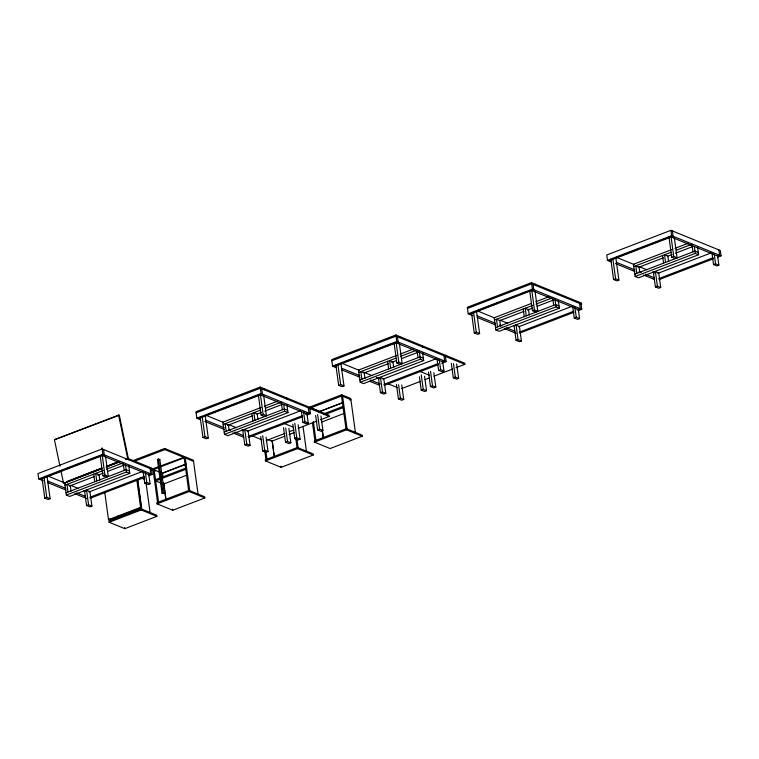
<?xml version="1.0" encoding="UTF-8"?>
<svg xmlns="http://www.w3.org/2000/svg" width="759" height="759" viewBox="0 0 759 759"><rect width="100%" height="100%" fill="white"/><g stroke="black" fill="none" stroke-linecap="round" stroke-linejoin="round"><path stroke-width="1.14" d="M59.961 466.159L54.439 439.727L118.613 415.097L119.305 415.239L128.432 458.91L125.529 459.612M119.305 415.239L54.439 439.727M578.434 310.583L581.755 309.302L580.863 302.832L531.48 282.661L467.307 307.291L468.189 313.761L472.866 315.678M309.539 407.26L260.147 387.081L195.974 411.72L196.866 418.19L200.452 419.651M441.7 363.343L446.121 361.645L445.239 355.165L395.856 334.994L331.683 359.624L332.565 366.104L336.152 367.565M467.468 308.439L531.642 283.8L581.024 303.979M717.729 257.111L721.05 255.84L720.319 250.508L670.937 230.338L606.764 254.967L607.494 260.299L611.08 261.76M196.135 412.858L260.309 388.228L309.691 408.399M331.835 360.772L396.008 336.133L445.4 356.313M468.189 313.761L532.372 289.132L581.755 309.302M607.494 260.299L671.668 235.669L721.05 255.84M151.506 469.119L102.123 448.939L37.95 473.578L38.681 478.901L102.854 454.271L152.236 474.441L151.354 467.971L128.556 458.664L128.717 459.802M196.866 418.19L261.039 393.551L310.422 413.731L309.644 407.109L341.73 394.794L350.753 398.484L355.392 432.364L354.387 432.753M332.565 366.104L396.739 341.465L446.121 361.645M489.745 306.048L476.538 311.124L479.612 333.581L477.61 334.349L474.28 332.992L471.51 312.746M491.946 305.203L497.458 303.088M501.86 301.399L507.363 299.283M511.765 297.594L517.277 295.479M521.68 293.79L527.182 291.674M616.934 257.225L637.854 249.199M642.256 247.51L647.759 245.394M652.171 243.705L657.673 241.59M662.076 239.901L667.578 237.785M48.121 475.836L51.422 474.565M55.834 472.876L62.437 470.343M65.739 469.071L72.342 466.538M75.653 465.267L78.955 464.005M81.156 463.161L88.86 460.201M91.061 459.356L98.774 456.396M206.306 415.116L209.607 413.854M211.808 413.01L219.522 410.05M221.723 409.205L229.427 406.245M231.628 405.401L239.341 402.441M241.542 401.596L247.045 399.481M251.447 397.792L256.95 395.676M346.417 361.341L351.92 359.225M356.322 357.536L361.825 355.421M366.236 353.732L371.739 351.626M376.141 349.927L382.745 347.394M386.056 346.123L392.659 343.59M469.622 314.349L533.795 289.71L533.065 284.388M608.917 260.878L673.091 236.248L672.36 230.916M40.104 479.489L104.277 454.85L103.547 449.527M198.289 418.769L262.462 394.139L261.732 388.807M333.988 366.682L398.171 342.053L397.441 336.721M531.357 303.477L494.156 317.755L495.826 329.937L499.156 331.294L559.317 308.201L558.263 300.479M535.731 301.797L548.852 296.76M671.743 249.588L633.461 264.284L635.131 276.466L638.452 277.822L698.612 254.73L697.559 247.007M675.026 248.326L688.157 243.288M128.745 465.618L129.808 473.341L69.638 496.433L66.318 495.077L64.648 482.895L101.839 468.616M106.213 466.937L119.343 461.899M261.115 407.479L222.833 422.175L224.503 434.357L227.823 435.713L287.984 412.621L286.93 404.898M264.398 406.217L277.528 401.179M396.824 355.392L358.533 370.088L360.202 382.27L363.523 383.627L423.693 360.534L422.63 352.812M400.107 354.13L413.228 349.093M64.676 482.971L102.294 468.531M106.725 466.832L117.787 462.582M494.47 320.032L532.761 305.336M536.044 304.084L552.448 297.784M633.774 266.57L670.965 252.292M676.43 250.195L690.652 244.74M64.961 485.172L103.243 470.476M106.526 469.223L121.838 463.341M223.146 424.461L260.337 410.183M265.802 408.086L280.024 402.631M358.846 372.375L396.037 358.096M400.41 356.417L416.824 350.117M132.578 460.779L164.665 448.465L183.659 456.216L183.811 457.364L151.667 469.271M499.982 320.554L524.052 311.313M527.334 310.061L532.799 307.955M537.182 306.275L553.586 299.985M638.186 267.51L663.347 257.851M667.721 256.172L672.104 254.493M675.377 253.231L692.882 246.514M69.382 486.111L94.533 476.453M97.816 475.2L103.29 473.094M107.664 471.415L124.078 465.115M227.558 425.401L252.719 415.742M257.092 414.063L261.476 412.384M264.749 411.122L282.253 404.405M364.358 372.887L388.428 363.656M391.71 362.394L396.084 360.715M401.549 358.618L417.962 352.318M133.84 461.491L164.817 449.603L193.545 461.339M474.28 332.992L476.291 332.224L479.612 333.581M529.82 291.551L532.438 310.668L534.45 309.9L537.77 311.256L535 291.01M610.805 259.274L613.585 279.53L615.587 278.752L618.908 280.118L615.824 257.614M668.964 236.96L671.743 257.206L673.745 256.428L677.066 257.794L674.296 237.548M42.153 479.014L44.772 498.132L46.773 497.363L50.103 498.72L47.02 476.225M100.16 455.561L102.93 475.808L104.932 475.039L108.262 476.396L105.482 456.15M200.177 417.165L202.957 437.412L204.958 436.643L208.279 438L205.196 415.505M258.335 394.841L261.115 415.097L263.117 414.319L266.437 415.685L263.667 395.43M335.886 365.079L338.656 385.325L340.658 384.557L343.988 385.914L340.905 363.419M394.196 343.884L396.815 363.001L398.817 362.233L402.147 363.589L399.367 343.343M537.77 311.256L535.769 312.025L532.438 310.668M618.908 280.118L616.906 280.887L613.585 279.53M677.066 257.794L675.064 258.563L671.743 257.206M495.513 327.651L555.683 304.558L559.004 305.915M634.818 274.179L694.978 251.087L698.299 252.443M50.103 498.72L48.092 499.488L44.772 498.132M108.262 476.396L106.251 477.164L102.93 475.808M208.279 438L206.277 438.778L202.957 437.412M266.437 415.685L264.436 416.454L261.115 415.097M343.988 385.914L341.977 386.682L338.656 385.325M402.147 363.589L400.135 364.367L396.815 363.001M66.005 492.79L126.165 469.698L129.495 471.054M224.19 432.07L284.35 408.978L287.67 410.334M359.889 379.984L420.059 356.891L423.38 358.248M158.413 459.034L157.417 459.423L162.056 493.303L164.485 493.502L159.845 459.612L158.413 459.034L163.062 492.914L164.485 493.502M495.826 329.937L555.996 306.845L559.317 308.201M635.131 276.466L695.291 253.373L698.612 254.73M66.318 495.077L126.478 471.984L129.808 473.341M224.503 434.357L284.663 411.264L287.984 412.621M360.202 382.27L420.363 359.178L423.693 360.534M158.84 460.001L159.845 459.612M516.111 325.127L514.109 325.896L516.082 340.364L519.412 341.721L521.414 340.952L519.431 326.484L516.111 325.127L518.093 339.596L521.414 340.952M655.406 271.665L653.404 272.434L655.387 286.902L658.708 288.259L660.709 287.49L658.727 273.022L655.406 271.665L657.389 286.134L660.709 287.49M86.592 490.267L84.591 491.035L86.573 505.503L89.894 506.86L91.905 506.092L89.923 491.623L86.592 490.267L88.575 504.735L91.905 506.092M244.778 429.556L242.776 430.325L244.759 444.793L248.079 446.15L250.081 445.381L248.098 430.913L244.778 429.556L246.76 444.024L250.081 445.381M380.487 377.46L378.475 378.238L380.458 392.697L383.779 394.063L385.79 393.285L383.807 378.826L380.487 377.46L382.46 391.929L385.79 393.285M518.52 326.835L571.963 306.323M657.816 273.373L711.259 252.861M89.002 491.974L142.445 471.462M247.187 431.264L300.63 410.752M382.897 379.177L436.34 358.656M310.905 407.83L341.882 395.942L350.905 399.623L349.899 400.012M310.507 408.541L311.513 408.162L319.824 411.558M151.724 469.679L152.436 469.973L184.522 457.658L184.371 456.51L193.393 460.201L198.033 494.081M154.153 469.878L158.64 502.619L157.635 502.999L153.147 470.257L154.153 469.878L162.464 473.274L186.097 464.195M519.251 332.167L573.785 311.237M577.011 309.995L580.331 308.723L579.601 303.391M658.774 278.619L713.081 257.766M717.416 256.106L719.627 255.261L718.896 249.929M89.733 497.306L144.267 476.377M148.603 474.717L150.813 473.863L150.083 468.531M248.146 436.51L302.452 415.657M305.725 414.405L308.998 413.143L308.268 407.82M383.845 384.415L438.161 363.57M442.488 361.91L444.698 361.056L443.968 355.734M519.792 333.087L574.003 312.281M659.087 279.625L713.308 258.81M90.274 498.227L144.495 477.42M148.916 475.722L152.236 474.441M248.459 437.516L302.68 416.7M307.101 415.002L310.422 413.731M384.168 385.42L438.379 364.614M319.586 411.454L343.22 402.384M318.818 411.938L343.163 402.593M185.86 464.1L162.227 473.17L162.711 476.68M323.609 413.902L342.945 406.473M516.082 340.364L518.093 339.596M572.571 305.801L574.24 318.04L576.252 317.271L579.572 318.628L578.358 309.729M655.387 286.902L657.389 286.134M712.018 253.449L713.545 264.578L715.547 263.809L718.868 265.166L717.502 255.147M86.573 505.503L88.575 504.735M143.204 472.051L144.732 483.179L146.734 482.411L150.064 483.768L148.688 473.758M244.759 444.793L246.76 444.024M301.389 411.34L302.917 422.469L304.919 421.7L308.239 423.057L306.873 413.038M380.458 392.697L382.46 391.929M437.089 359.254L438.617 370.383L440.628 369.605L443.949 370.971L442.573 360.952M155.51 479.735L185.585 468.189M324.833 414.623L343.096 407.621M185.746 469.337L155.661 480.883L163.498 484.081L187.131 475.011M579.572 318.628L577.571 319.397L574.24 318.04M718.868 265.166L716.866 265.935L713.545 264.578M150.064 483.768L148.052 484.536L144.732 483.179M308.239 423.057L306.238 423.826L302.917 422.469M443.949 370.971L441.937 371.739L438.617 370.383M266.096 440.618L284.91 433.398M289.331 431.7L293.761 430.002M298.183 428.304L316.996 421.084M320.317 419.812L329.169 416.416L329.008 415.268L309.89 407.403L309.615 407.83M401.805 388.532L420.609 381.312M425.04 379.614L429.461 377.916M433.892 376.217L452.706 368.997M456.017 367.726L464.869 364.329L464.717 363.182L445.599 355.316L445.315 355.743M284.777 436.207L271.883 441.159L267.965 439.556M289.075 434.565L294.445 432.497M321.93 421.957L344.491 413.294M260.726 436.491L262.699 450.96L264.711 450.191L268.031 451.548L266.048 437.08M283.534 427.734L285.517 442.203L287.519 441.434L290.849 442.791L288.866 428.323M292.813 424.177L294.796 438.645L296.797 437.877L300.118 439.233L298.135 424.765M315.621 415.42L317.604 429.888L319.605 429.12L322.936 430.476L320.953 416.008M396.426 384.405L398.409 398.873L400.41 398.105L403.741 399.462L401.758 384.993M419.395 376.768L421.217 390.117L423.228 389.348L426.549 390.705L424.566 376.236M428.512 372.09L430.495 386.559L432.497 385.79L435.827 387.147L433.844 372.678M451.33 363.333L453.303 377.802L455.315 377.033L458.635 378.39L456.652 363.922M268.031 451.548L266.029 452.317L262.699 450.96M290.849 442.791L288.837 443.56L285.517 442.203M300.118 439.233L298.116 440.002L294.796 438.645M322.936 430.476L320.924 431.245L317.604 429.888M403.741 399.462L401.729 400.23L398.409 398.873M426.549 390.705L424.547 391.473L421.217 390.117M435.827 387.147L433.816 387.915L430.495 386.559M458.635 378.39L456.633 379.158L453.303 377.802M162.056 493.303L163.062 492.914M104.808 492.752L108.499 519.697L140.586 507.382L141.297 507.667L137.445 479.555M297.405 447.478L265.308 459.793L265.47 460.931L281.143 467.335L313.23 455.021L313.069 453.873L297.405 447.478L297.556 448.616L313.23 455.021M346.37 428.683L314.283 440.998L314.435 442.136L330.108 448.541L362.195 436.226L362.034 435.078L346.37 428.683L346.521 429.822L362.195 436.226M141.297 507.667L109.211 519.981L108.499 519.697M141.051 508.805L108.964 521.12L109.116 522.268L124.789 528.662L156.876 516.348L156.715 515.209L141.051 508.805L141.202 509.944L156.876 516.348M189.01 490.399L156.923 502.714L157.085 503.853L172.748 510.257L204.835 497.942L204.683 496.794L189.01 490.399L189.171 491.538L204.835 497.942M265.47 460.931L297.556 448.616M314.435 442.136L346.521 429.822M109.116 522.268L141.202 509.944M157.085 503.853L189.171 491.538M671.089 237.017L717.616 256.03M616.688 257.434L634.002 264.502M639.41 266.713L646.981 269.815M652.398 272.026L654.562 272.908M616.327 262.32L634.733 269.834M639.012 271.58L641.222 272.49M645.492 274.236L654.211 277.794M615.407 263.534L634.885 271.494M643.547 275.024L654.372 279.445M580.996 303.818L581.717 304.103L581.318 303.04L580.948 303.401M531.784 290.488L578.32 309.492M477.383 310.896L494.697 317.974M500.115 320.184L507.686 323.277M477.022 315.782L495.428 323.306M499.707 325.051L501.927 325.953M506.196 327.698L514.915 331.266M477.193 317.442L495.589 324.956M504.251 328.495L516.148 333.353M445.372 356.151L446.083 356.436L445.694 355.373L445.875 356.569L464.869 364.329M396.16 342.821L442.696 361.825M420.125 371.464L429.622 375.344M341.759 363.238L359.073 370.307M363.4 372.081L372.062 375.61M376.388 377.384L379.633 378.713M388.039 383.788L397.536 387.669M341.398 368.115L359.804 375.639M370.563 380.031L380.363 384.035M341.569 369.775L359.965 377.289M369.699 381.274L379.443 385.249M309.672 408.238L310.384 408.532L309.985 407.46L310.175 408.655L329.169 416.416M260.46 394.908L306.987 413.921M283.363 423.124L292.86 427.004M206.059 415.325L223.374 422.393M228.782 424.604L236.353 427.706M241.77 429.917L243.933 430.799M251.276 435.438L261.827 439.755M205.698 420.211L224.104 427.725M228.383 429.471L230.594 430.381M234.863 432.118L243.582 435.685M204.778 421.425L224.256 429.376M232.918 432.915L243.743 437.336M151.487 468.958L152.198 469.242L151.8 468.18L151.43 468.54M153.147 470.257L155.225 471.111M102.275 455.618L148.811 474.631M140.387 477.629L144.58 479.337M47.874 476.035L65.189 483.113M70.596 485.324L78.177 488.416M83.585 490.627L85.748 491.509M47.513 480.921L65.919 488.445M76.678 492.838L85.397 496.395M38.681 478.901L43.348 480.808M47.684 482.582L66.08 490.096M74.733 493.635L86.64 498.492M184.475 457.241L184.039 456.529L183.763 456.956M152.35 469.404L152.436 469.973M118.613 415.097L127.74 458.759M60.929 470.751L63.566 483.398M714.172 253.791L715.547 263.809M694.381 246.741L695.291 253.373M691.933 244.246L692.976 251.865M670.937 230.338L671.668 235.669M670.975 236.182L673.745 256.428M668.594 261.561L667.844 256.125L664.523 254.768L665.567 262.377M662.512 255.536L663.556 263.145M639.846 272.595L639.097 267.159L635.776 265.802L636.82 273.411M612.968 259.635L615.587 278.752M574.876 307.262L576.252 317.271M558.074 293.524L558.226 294.663M554.933 299.122L555.996 306.845M552.78 298.799L553.672 305.327M535.285 284.208L535.437 285.356M531.48 282.661L532.372 289.132M531.831 290.782L534.45 309.9M529.289 315.032L528.549 309.587L525.228 308.23L526.272 315.848M523.217 308.998L524.26 316.617M500.551 326.066L499.801 320.621L496.481 319.264L497.524 326.882M473.512 311.977L476.291 332.224M453.484 363.675L455.315 377.033M439.252 359.595L440.628 369.605M430.524 371.322L432.497 385.79M422.45 345.857L422.602 346.996M419.31 351.455L420.363 359.178M421.245 374.88L423.228 389.348M417.156 351.132L418.048 357.66M399.651 336.55L399.813 337.689M395.856 334.994L396.739 341.465M396.198 343.115L398.817 362.233M398.579 384.747L400.41 398.105M393.665 367.365L392.925 361.929L389.595 360.572L390.638 368.181M387.593 361.341L388.636 368.95M364.918 378.399L364.178 372.963L360.857 371.606L361.891 379.215M337.888 364.311L340.658 384.557M341.73 394.794L341.882 395.942M322.385 430.268L323.505 438.446M322.148 430.163L323.268 438.351M317.632 414.651L319.605 429.12M313.334 421.454L315.991 440.903M312.433 422.573L314.994 441.283M303.543 411.682L304.919 421.7M303.059 426.605L306.427 451.159M294.815 423.408L296.797 437.877M296.987 439.584L298.116 447.763L297.111 448.152L295.697 437.858M286.741 397.944L286.902 399.092M283.752 404.632L284.663 411.264M285.688 428.085L287.519 441.434M281.304 402.137L282.348 409.746M280.982 466.197L281.143 467.335M272.291 440.875L273.572 450.229M273.895 452.563L274.378 456.074M272.054 440.78L274.303 457.146M263.952 388.636L264.104 389.775M260.147 387.081L261.039 393.551M260.346 394.073L263.117 414.319M265.935 451.69L267.026 459.698M262.728 435.723L264.711 450.191M264.749 450.723L266.029 460.077M257.965 419.452L257.216 414.016L253.895 412.659L254.939 420.268M251.884 413.427L252.927 421.036M229.218 430.486L228.468 425.049L225.148 423.693L226.191 431.302M202.34 417.526L204.958 436.643M189.722 490.684L185.243 457.943L184.238 458.332L188.725 491.073M164.665 448.465L164.817 449.603M172.597 509.109L172.748 510.257M162.464 473.274L162.787 475.608M163.906 483.796L165.832 497.828M163.508 482.525L165.908 500.067M145.367 472.392L146.734 482.411M146.07 483.255L150.073 512.486M137.758 479.859L141.762 509.099L140.757 509.479L140.443 507.192M136.895 480.438L140.586 507.382M125.425 464.261L126.478 471.984M123.119 462.848L124.163 470.466M124.628 527.524L124.789 528.662M117.626 516.139L117.949 518.482M101.972 447.801L102.854 454.271M102.161 454.793L104.932 475.039M110.359 518.739L110.672 521.025M109.353 519.071L109.675 521.414M99.78 480.172L99.031 474.726L95.71 473.369L96.754 480.988M93.708 474.138L94.752 481.756M71.033 491.206L70.293 485.76L66.963 484.403L68.006 492.022M44.155 478.236L46.773 497.363M101.886 468.037L66.82 481.699L101.886 468.037M117.93 461.88L106.924 466.301L117.93 461.88M342.594 396.226L341.588 396.615L346.076 429.357L347.081 428.968L342.594 396.226"/></g></svg>
